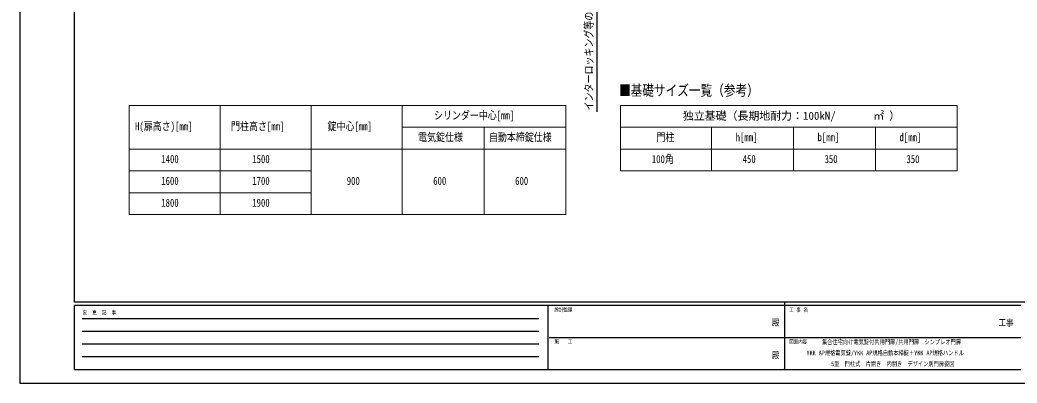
# Model space of a CAD drawing. Units: millimetres, scale not verified. Extents: x -4205 to 4205, y -2970 to 2970.
# Drawn here: x -4205 to 1273, y -2970 to -976 of the extents above; entities that cross this region are included whole.
import ezdxf
from ezdxf.enums import TextEntityAlignment as Align

# ---------------------------------------------------------------- set-up
doc = ezdxf.new("R2010")
doc.units = ezdxf.units.MM
doc.header["$LTSCALE"] = 10
doc.header["$PDMODE"] = 32
doc.header["$PDSIZE"] = 5
doc.layers.add('0-2_TABLE1', color=7, linetype='Continuous', lineweight=18)
for name, color, linetype in [('0-3_USER1', 3, 'Continuous'), ('0-7_YKK_D', 6, 'Continuous'), ('0-8_YKK_ZWAK', 7, 'Continuous')]:
    doc.layers.add(name, color=color, linetype=linetype)
doc.styles.add('ＭＳ ゴシック', font='')
doc.styles.get('ＭＳ ゴシック').set_extended_font_data('MS Gothic')

msp = doc.modelspace()

# ---------------------------------------------------------------- linework, layer by layer
at = {"layer": '0-2_TABLE1'}
for p, q in [((-3604.98, -1445), (-1204.98, -1445)), ((-3604.98, -1445), (-3604.98, -2045)), ((-3104.98, -1445), (-3104.98, -2045)), ((-2604.98, -1445), (-2604.98, -2045)), ((-2104.98, -1445), (-2104.98, -2045)), ((-1204.98, -1445), (-1204.98, -2045)), ((-904.98, -1445), (945.02, -1445)), ((-904.98, -1445), (-904.98, -1805)), ((945.02, -1445), (945.02, -1805)), ((-2104.98, -1565), (-1204.98, -1565)), ((-1654.98, -1565), (-1654.98, -2045)), ((-904.98, -1565), (945.02, -1565)), ((-404.98, -1565), (-404.98, -1805)), ((45.02, -1565), (45.02, -1805)), ((495.02, -1565), (495.02, -1805)), ((-3604.98, -1685), (-1204.98, -1685)), ((-904.98, -1685), (945.02, -1685)), ((-3604.98, -1805), (-2604.98, -1805)), ((-904.98, -1805), (945.02, -1805)), ((-3604.98, -1925), (-2604.98, -1925)), ((-3604.98, -2045), (-1204.98, -2045))]:
    msp.add_line(p, q, dxfattribs=at)
at = {"layer": '0-7_YKK_D'}
msp.add_lwpolyline([(-1035.98, -227.67), (-1035.98, -327.67), (-1035.98, -1480.67)], dxfattribs=at)
at = {"layer": '0-8_YKK_ZWAK'}
for p, q in [((-3904.98, -2525), (-3904.98, 2775)), ((3895.02, -2525), (-3904.98, -2525)), ((-1304.98, -2545), (-3904.98, -2545)), ((-3904.98, -2895), (-3904.98, -2545)), ((-1304.98, -2545), (-1304.98, -2895)), ((-4.98, -2545), (-1304.98, -2545)), ((-4.98, -2525), (-4.98, -2895)), ((1295.02, -2545), (-4.98, -2545)), ((-3862.48, -2615), (-1354.98, -2615)), ((-3862.48, -2685), (-1354.98, -2685)), ((-1297.48, -2720), (-4.98, -2720)), ((-4.98, -2720), (1295.02, -2720)), ((-3862.48, -2755), (-1354.98, -2755)), ((-3862.48, -2825), (-1354.98, -2825)), ((-3904.98, -2895), (-1304.98, -2895)), ((-1304.98, -2895), (-4.98, -2895)), ((-4.98, -2895), (1295.02, -2895))]:
    msp.add_line(p, q, dxfattribs=at)
msp.add_lwpolyline([(-4205, -2970), (4205, -2970), (4205, 2970), (-4205, 2970)], close=True, dxfattribs=at)
msp.add_point((-4.98, -2895), dxfattribs=at)

# ---------------------------------------------------------------- texts
at = {"layer": '0-2_TABLE1', "style": 'ＭＳ ゴシック', "width": 0.8}
for s, p in [('シリンダー中心[mm]', (-1930.18, -1535)), ('H(扉高さ)[mm]', (-3572.58, -1595)), ('門柱高さ[mm]', (-3045.38, -1595)), ('錠中心[mm]', (-2514.98, -1595)), ('電気錠仕様', (-2017.58, -1655)), ('自動本締錠仕様', (-1628.38, -1655)), ('門柱', (-707.78, -1655)), ('h[mm]', (-272.78, -1655)), ('b[mm]', (177.22, -1655)), ('d[mm]', (627.22, -1655)), ('1400', (-3428.58, -1775)), ('1500', (-2928.58, -1775)), ('100角', (-733.38, -1775)), ('450', (-234.38, -1775)), ('350', (215.62, -1775)), ('350', (665.62, -1775)), ('1600', (-3428.58, -1895)), ('1700', (-2928.58, -1895)), ('900', (-2409.38, -1895)), ('600', (-1934.38, -1895)), ('600', (-1484.38, -1895)), ('1800', (-3428.58, -2015)), ('1900', (-2928.58, -2015))]:
    msp.add_text(s, height=43.99, dxfattribs=at).set_placement(p, align=Align.BOTTOM_LEFT)
at = {"layer": '0-2_TABLE1', "style": 'ＭＳ ゴシック'}
for s, p in [('独立基礎（長期地耐力：100kN/', (-562.55, -1537.52)), ('㎡', (483.34, -1537.52)), ('）', (570.61, -1537.52))]:
    msp.add_text(s, height=43.99, dxfattribs=at).set_placement(p, align=Align.BOTTOM_LEFT)
at = {"layer": '0-3_USER1', "style": 'ＭＳ ゴシック', "width": 0.8}
for s, height, p in [('■基礎サイズ一覧（参考）', 58.65, (-913.51, -1409.42)), ('集合住宅向け電気錠付共用門扉/共用門扉\u3000シンプレオ門扉', 25.66, (201.69, -2765)), ('YKK AP規格電気錠/YKK AP規格自動本締錠＋YKK AP規格ハンドル', 25.66, (116.75, -2825)), ('5型\u3000門柱式\u3000片開き\u3000内開き\u3000デザイン別門扉姿図', 25.66, (252.09, -2885))]:
    msp.add_text(s, height=height, dxfattribs=at).set_placement(p, align=Align.BOTTOM_LEFT)
at = {"layer": '0-7_YKK_D', "style": 'ＭＳ ゴシック', "width": 0.8}
msp.add_text('インターロッキング等の床材厚さ=100以下', height=43.99, rotation=90, dxfattribs=at).set_placement((-1043.98, -1472.67), align=Align.BOTTOM_LEFT)
at = {"layer": '0-8_YKK_ZWAK', "style": 'ＭＳ ゴシック', "width": 0.8}
for s, height, p in [('変  更  記  事', 21.99, (-3861.31, -2600)), ('設計監理', 21.99, (-1268.31, -2585)), ('工 事 名', 21.99, (21.27, -2585)), ('殿', 36.66, (-73.67, -2665.83)), ('工事', 36.66, (1172.33, -2667.46)), ('施\u3000\u3000工', 21.99, (-1268.31, -2760)), ('図面内容', 21.99, (21.27, -2760)), ('殿', 36.66, (-73.67, -2845.83))]:
    msp.add_text(s, height=height, dxfattribs=at).set_placement(p, align=Align.BOTTOM_LEFT)

doc.saveas('drawing.dxf')
